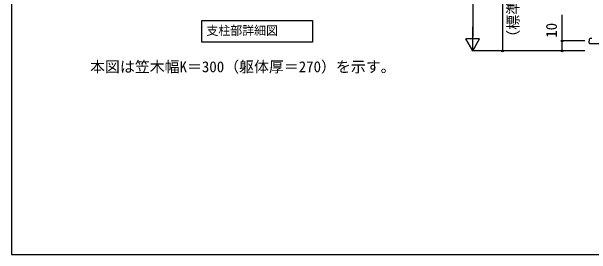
# Model space of a CAD drawing. Units: millimetres, scale not verified. Extents: x -875 to 875, y -1300 to 1294.
# Drawn here: x -875 to -292, y -1300 to -1055 of the extents above; entities that cross this region are included whole.
import ezdxf
from ezdxf.enums import TextEntityAlignment as Align

# ---------------------------------------------------------------- set-up
doc = ezdxf.new("R2010")
doc.units = ezdxf.units.MM
doc.header["$LTSCALE"] = 8
for name, color, linetype in [('0-1_USER1', 3, 'Continuous'), ('0-4_YKK_13', 4, 'Continuous'), ('0-6_YKK_D', 6, 'Continuous'), ('0-7_YKK_ZWAK', 7, 'Continuous')]:
    doc.layers.add(name, color=color, linetype=linetype)
doc.styles.add('ＭＳ ゴシック', font='')
doc.styles.get('ＭＳ ゴシック').set_extended_font_data('MS Gothic')

msp = doc.modelspace()

# ---------------------------------------------------------------- linework, layer by layer
at = {"layer": '0-1_USER1'}
msp.add_lwpolyline([(-683.404, -1077.908), (-683.404, -1063.908), (-572.096, -1063.908), (-572.096, -1085.79), (-683.404, -1085.79)], close=True, dxfattribs=at)
at = {"layer": '0-4_YKK_13'}
for p, q in [((-293.782, -1083.039), (-293.965, -1086.039)), ((-291.53, -1082.1), (-292.783, -1082.1)), ((-291.174, -1082.1), (-291.53, -1082.1)), ((-292.967, -1087.1), (-282.593, -1087.1))]:
    msp.add_line(p, q, dxfattribs=at)
for centre, start, end in [((-292.783, -1083.1), 90, 176.5), ((-292.967, -1086.1), 176.5, 270)]:
    msp.add_arc(centre, 1, start, end, dxfattribs=at)
at = {"layer": '0-6_YKK_D'}
for p, q in [((-411, -453.6), (-411, -1080.6)), ((-381, -979.6), (-381, -1094.6)), ((-411, -1094.6), (-411, -1070.351)), ((-411, -1094.6), (-418, -1082.476)), ((-404, -1082.476), (-418, -1082.476)), ((-411, -1094.6), (-404, -1082.476)), ((-298, -1084.6), (-322, -1084.6)), ((-298, -1094.6), (-412, -1094.6)), ((-298, -1094.6), (-382, -1094.6)), ((-298, -1094.6), (-322, -1094.6))]:
    msp.add_line(p, q, dxfattribs=at)
msp.add_lwpolyline([(-321, -1094.6), (-321, -1084.6), (-321, -1058.35)], dxfattribs=at)
for centre in [(-321, -1084.6), (-381, -1094.6), (-321, -1094.6)]:
    msp.add_circle(centre, 0.875, dxfattribs=at)
at = {"layer": '0-7_YKK_ZWAK'}
msp.add_line((-875, 1250.4), (-875, -1299.6), dxfattribs=at)
msp.add_lwpolyline([(-875, -1299.6), (875, -1299.6), (875, 1250.4)], dxfattribs=at)

# ---------------------------------------------------------------- texts
at = {"layer": '0-1_USER1', "style": 'ＭＳ ゴシック'}
for s, height, p in [('支柱部詳細図', 8.798, (-678.962, -1081.254)), ('本図は笠木幅K＝300（躯体厚＝270）を示す。', 11, (-796.023, -1119.412))]:
    msp.add_text(s, height=height, dxfattribs=at).set_placement(p, align=Align.BOTTOM_LEFT)
at = {"layer": '0-6_YKK_D', "style": 'ＭＳ ゴシック'}
for s, p in [('（標準:115）', (-361.528, -1088.364)), ('10', (-323, -1081.401))]:
    msp.add_text(s, height=11, rotation=90, dxfattribs=at).set_placement(p, align=Align.BOTTOM_LEFT)

doc.saveas('drawing.dxf')
